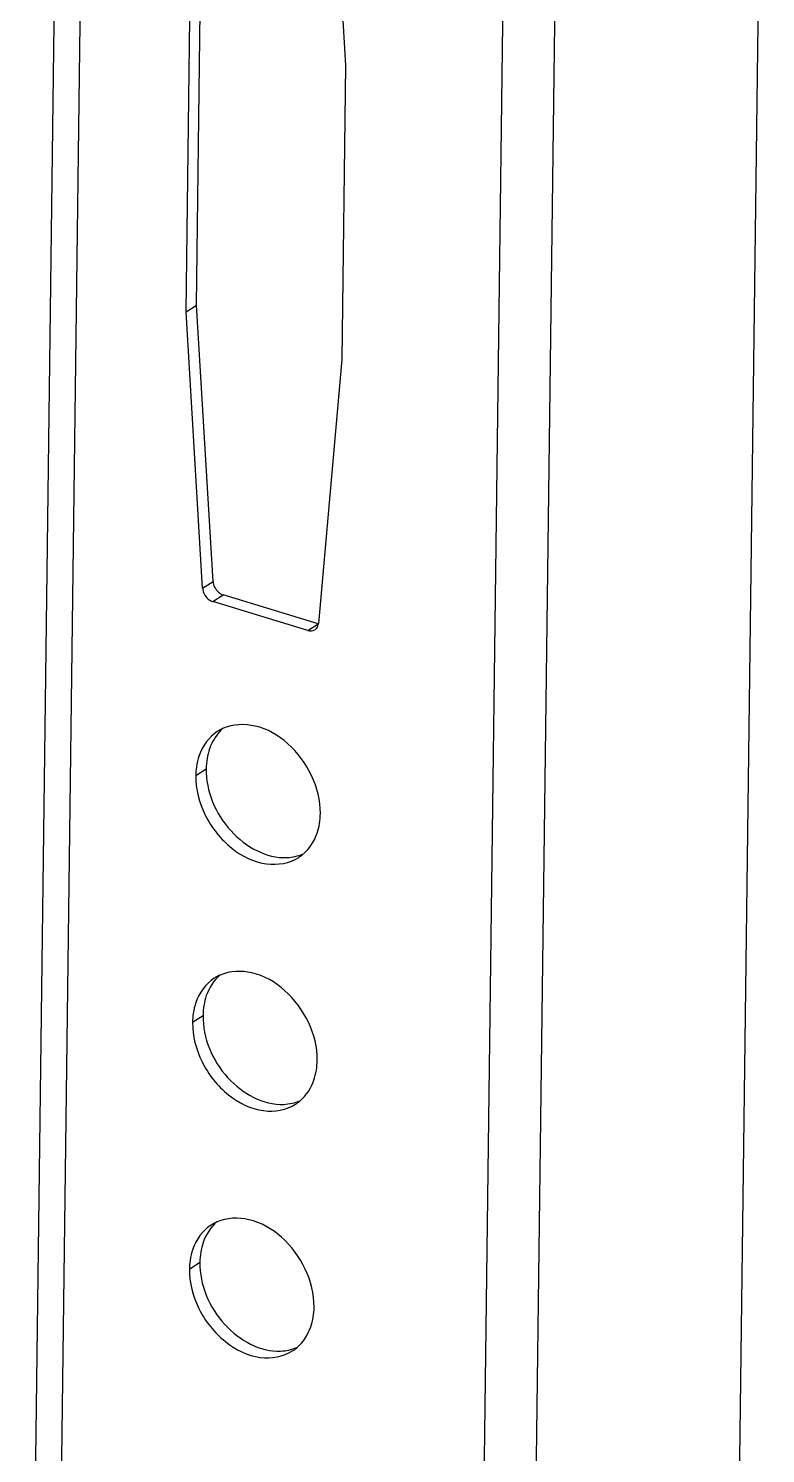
# Model space of a CAD drawing. Header units: millimetres. Extents: x -177 to 18421, y -5017 to 3255.
# Drawn here: x 4833.14 to 4847.88, y 1961.25 to 1989.76 of the extents above; entities that cross this region are included whole.
import ezdxf

# ---------------------------------------------------------------- set-up
doc = ezdxf.new("R2010")
doc.units = ezdxf.units.MM
doc.header["$LTSCALE"] = 46.255
doc.layers.get('0').update_dxf_attribs({"linetype": 'CONTINUOUS'})
doc.layers.add('02___PRT_ALL_AXES', color=7, linetype='CONTINUOUS')

msp = doc.modelspace()

# ---------------------------------------------------------------- linework, layer by layer
at = {"color": 3, "linetype": 'Continuous'}
for p, q in [((4847.884, 2001.867), (4847.134, 1943.342)), ((4843.783, 1999.211), (4843.033, 1940.686)), ((4842.733, 1998.391), (4842.001, 1941.19)), ((4839.154, 1994.55), (4839.485, 1989.023)), ((4833.662, 1949.677), (4834.215, 1992.874)), ((4833.141, 1949.637), (4833.691, 1992.534)), ((4836.293, 1984.092), (4836.368, 1989.973)), ((4839.485, 1989.023), (4839.409, 1983.142)), ((4836.624, 1978.565), (4836.293, 1984.092)), ((4839.409, 1983.142), (4838.94, 1977.859)), ((4838.73, 1977.716), (4836.828, 1978.295))]:
    msp.add_line(p, q, dxfattribs=at)
at = {"color": 7, "linetype": 'Continuous'}
for p, q in [((4836.501, 1984.227), (4836.577, 1990.108)), ((4836.293, 1984.092), (4836.501, 1984.227)), ((4836.832, 1978.7), (4836.501, 1984.227)), ((4836.624, 1978.565), (4836.832, 1978.7)), ((4836.828, 1978.295), (4837.037, 1978.43)), ((4838.939, 1977.851), (4837.037, 1978.43)), ((4838.73, 1977.716), (4838.939, 1977.851))]:
    msp.add_line(p, q, dxfattribs=at)
for points in [[(4836.832, 1978.7), (4836.835, 1978.66), (4836.846, 1978.621), (4836.864, 1978.585)], [(4836.864, 1978.585), (4836.882, 1978.548), (4836.908, 1978.514), (4836.939, 1978.486)], [(4836.939, 1978.486), (4836.967, 1978.462), (4837.001, 1978.441), (4837.037, 1978.43)]]:
    msp.add_open_spline(points, degree=3, dxfattribs=at)
at = {"color": 3, "linetype": 'Continuous'}
for points in [[(4836.624, 1978.565), (4836.628, 1978.486), (4836.671, 1978.405), (4836.729, 1978.353)], [(4836.729, 1978.353), (4836.758, 1978.327), (4836.792, 1978.306), (4836.828, 1978.295)], [(4838.906, 1977.764), (4838.926, 1977.791), (4838.937, 1977.826), (4838.94, 1977.859)], [(4838.73, 1977.716), (4838.775, 1977.702), (4838.83, 1977.705), (4838.869, 1977.73)]]:
    msp.add_open_spline(points, degree=3, dxfattribs=at)
msp.add_open_spline([(4838.869, 1977.73), (4838.876, 1977.735), (4838.889, 1977.745), (4838.9, 1977.758), (4838.906, 1977.764)], degree=3, knots=[0, 0, 0, 0, 0.496336, 1, 1, 1, 1], dxfattribs=at)
at = {"layer": '02___PRT_ALL_AXES', "color": 7, "linetype": 'Continuous'}
for p, q in [((4836.487, 1974.816), (4836.695, 1974.951)), ((4836.423, 1969.878), (4836.632, 1970.013)), ((4836.36, 1964.94), (4836.569, 1965.075))]:
    msp.add_line(p, q, dxfattribs=at)
at = {"layer": '02___PRT_ALL_AXES', "color": 3, "linetype": 'Continuous'}
for centre, radius, start, end in [((4837.377, 1974.987), 0.844, 115.4309, 122.9155), ((4837.379, 1974.984), 0.848, 113.6105, 115.4251), ((4837.857, 1974.8), 1.371, 172.1081, 179.3146), ((4838.086, 1973.89), 0.85, 302.9319, 310.5766), ((4837.314, 1970.049), 0.844, 115.4309, 122.9155), ((4837.315, 1970.045), 0.848, 113.6105, 115.4251), ((4837.794, 1969.862), 1.371, 172.1081, 179.3146), ((4838.023, 1968.952), 0.85, 302.9319, 310.5766), ((4837.25, 1965.111), 0.844, 115.4309, 122.9155), ((4837.252, 1965.107), 0.848, 113.6105, 115.4251), ((4837.731, 1964.924), 1.371, 172.1081, 179.3146), ((4837.96, 1964.014), 0.85, 302.9319, 310.5766)]:
    msp.add_arc(centre, radius, start, end, dxfattribs=at)
for points, knots in [([(4838.98, 1974.056), (4838.987, 1974.57), (4838.593, 1975.357), (4837.732, 1975.858), (4837.234, 1975.846), (4837.039, 1975.76)], [0, 0, 0, 0, 0.527776, 0.781675, 1, 1, 1, 1]), ([(4836.487, 1974.816), (4836.483, 1974.545), (4836.63, 1973.986), (4837.147, 1973.337), (4837.849, 1972.975), (4838.365, 1973.058), (4838.548, 1973.177)], [0, 0, 0, 0, 0.26432, 0.538702, 0.787242, 1, 1, 1, 1]), ([(4838.917, 1969.118), (4838.923, 1969.632), (4838.53, 1970.419), (4837.669, 1970.92), (4837.17, 1970.907), (4836.976, 1970.822)], [0, 0, 0, 0, 0.527776, 0.781675, 1, 1, 1, 1]), ([(4836.423, 1969.878), (4836.42, 1969.606), (4836.567, 1969.047), (4837.084, 1968.399), (4837.786, 1968.037), (4838.302, 1968.12), (4838.485, 1968.239)], [0, 0, 0, 0, 0.26432, 0.538702, 0.787242, 1, 1, 1, 1]), ([(4838.854, 1964.18), (4838.86, 1964.694), (4838.466, 1965.481), (4837.606, 1965.981), (4837.107, 1965.969), (4836.912, 1965.884)], [0, 0, 0, 0, 0.527776, 0.781675, 1, 1, 1, 1]), ([(4836.36, 1964.94), (4836.357, 1964.668), (4836.504, 1964.109), (4837.02, 1963.461), (4837.723, 1963.099), (4838.238, 1963.182), (4838.422, 1963.301)], [0, 0, 0, 0, 0.26432, 0.538702, 0.787242, 1, 1, 1, 1])]:
    msp.add_open_spline(points, degree=3, knots=knots, dxfattribs=at)
for points in [[(4836.918, 1975.696), (4836.749, 1975.586), (4836.619, 1975.404), (4836.553, 1975.214)], [(4836.553, 1975.214), (4836.528, 1975.141), (4836.51, 1975.065), (4836.5, 1974.988)], [(4838.914, 1973.659), (4838.957, 1973.786), (4838.978, 1973.922), (4838.98, 1974.056)], [(4838.639, 1973.245), (4838.765, 1973.353), (4838.86, 1973.502), (4838.914, 1973.659)], [(4836.855, 1970.757), (4836.686, 1970.648), (4836.556, 1970.466), (4836.49, 1970.276)], [(4836.49, 1970.276), (4836.465, 1970.203), (4836.447, 1970.127), (4836.436, 1970.05)], [(4838.85, 1968.721), (4838.894, 1968.848), (4838.915, 1968.984), (4838.917, 1969.118)], [(4838.576, 1968.307), (4838.702, 1968.414), (4838.796, 1968.564), (4838.85, 1968.721)], [(4836.792, 1965.819), (4836.623, 1965.71), (4836.492, 1965.528), (4836.427, 1965.338)], [(4836.427, 1965.338), (4836.401, 1965.264), (4836.384, 1965.188), (4836.373, 1965.112)], [(4838.787, 1963.782), (4838.831, 1963.909), (4838.852, 1964.046), (4838.854, 1964.18)], [(4838.513, 1963.369), (4838.638, 1963.476), (4838.733, 1963.626), (4838.787, 1963.782)]]:
    msp.add_open_spline(points, degree=3, dxfattribs=at)
at = {"layer": '02___PRT_ALL_AXES', "color": 7, "linetype": 'Continuous'}
for points in [[(4837.036, 1975.763), (4836.91, 1975.655), (4836.816, 1975.506), (4836.762, 1975.349)], [(4836.762, 1975.349), (4836.718, 1975.222), (4836.697, 1975.086), (4836.695, 1974.951)], [(4838.311, 1973.173), (4838.422, 1973.178), (4838.534, 1973.203), (4838.636, 1973.247)], [(4836.973, 1970.825), (4836.847, 1970.717), (4836.752, 1970.567), (4836.698, 1970.411)], [(4836.698, 1970.411), (4836.655, 1970.284), (4836.634, 1970.148), (4836.632, 1970.013)], [(4838.247, 1968.235), (4838.359, 1968.24), (4838.471, 1968.265), (4838.573, 1968.309)], [(4836.91, 1965.886), (4836.784, 1965.779), (4836.689, 1965.629), (4836.635, 1965.473)], [(4836.635, 1965.473), (4836.591, 1965.346), (4836.57, 1965.209), (4836.569, 1965.075)], [(4838.184, 1963.297), (4838.295, 1963.302), (4838.408, 1963.326), (4838.51, 1963.371)]]:
    msp.add_open_spline(points, degree=3, dxfattribs=at)
for points in [[(4836.695, 1974.951), (4836.69, 1974.504), (4837.045, 1973.637), (4837.899, 1973.154), (4838.311, 1973.173)], [(4836.632, 1970.013), (4836.626, 1969.566), (4836.982, 1968.699), (4837.836, 1968.216), (4838.247, 1968.235)], [(4836.569, 1965.075), (4836.563, 1964.627), (4836.919, 1963.761), (4837.773, 1963.278), (4838.184, 1963.297)]]:
    msp.add_open_spline(points, degree=3, knots=[0, 0, 0, 0, 0.520709, 1, 1, 1, 1], dxfattribs=at)

doc.saveas('drawing.dxf')
